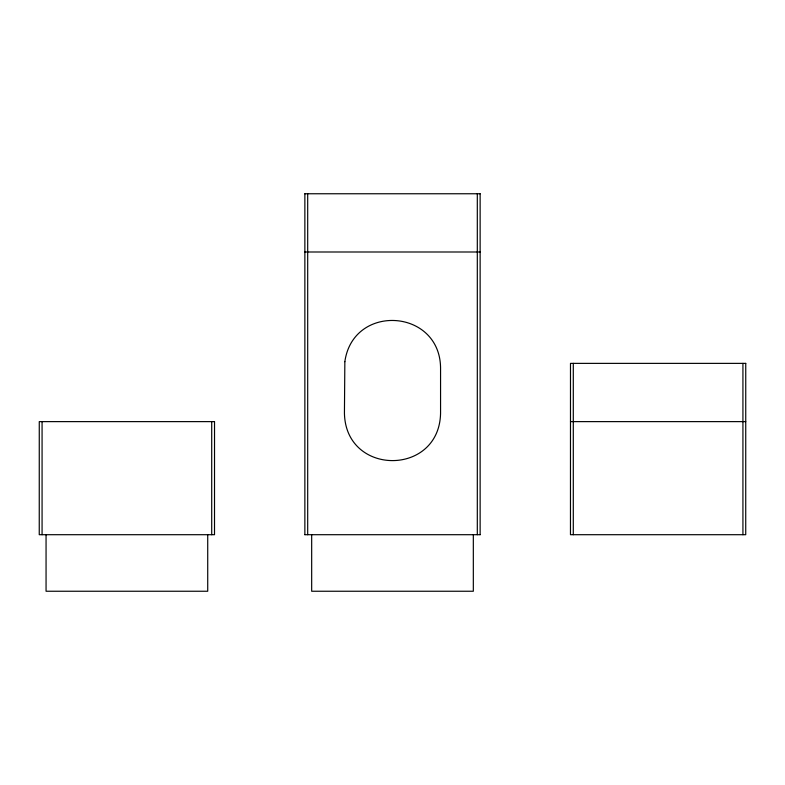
<?xml version="1.0" encoding="UTF-8"?>
<svg xmlns="http://www.w3.org/2000/svg" width="785" height="785" viewBox="0 0 785 785"><rect width="100%" height="100%" fill="white"/><g stroke="black" fill="none" stroke-linecap="round" stroke-linejoin="round"><path stroke-width="1.18" d="M304.874 193.758L480.126 193.758M304.874 251.995L480.126 251.995M570.489 421.623L745.73 421.623M304.874 534.703L480.126 534.703M742.924 363.376L742.924 534.703M573.295 363.376L573.295 534.703M480.135 193.758L480.135 534.703M477.309 193.758L477.309 534.703M473.326 534.703L473.326 591.242L311.674 591.242L311.674 534.703M307.691 193.758L307.691 534.703M304.865 193.758L304.865 534.703M211.705 421.623L211.705 534.703M207.721 534.703L207.721 591.242L46.06 591.242L46.06 534.703M42.076 421.623L42.076 534.703M344.85 361.679L344.438 413.185C345.586 476.397 439.414 476.397 440.562 413.185L440.562 367.949C440.002 308.682 353.132 302.981 344.85 361.679M745.73 363.376L570.489 363.376L570.469 534.703L745.73 534.703L745.75 363.376M214.511 421.623L39.27 421.623L39.25 534.703L214.511 534.703L214.531 421.623"/></g></svg>
